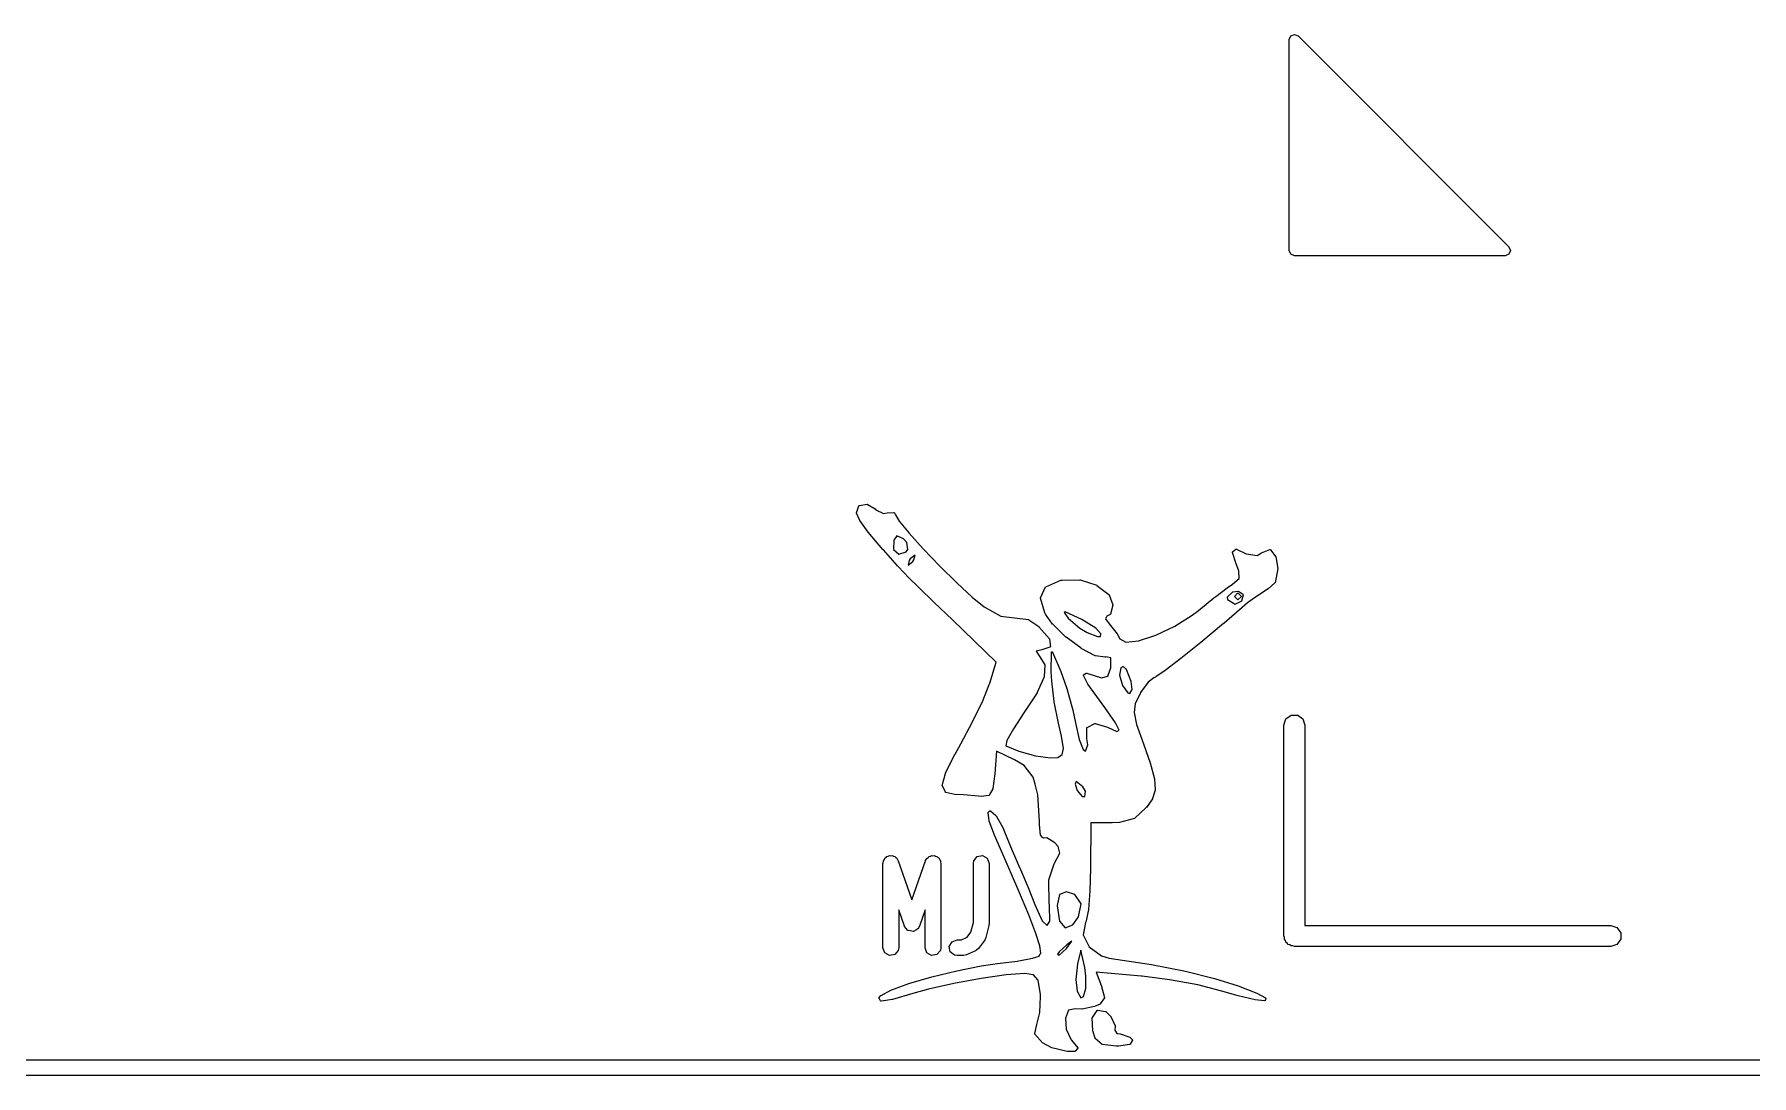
# Model space of a CAD drawing. Extents: x 69 to 231, y -100 to -51.
# Drawn here: x 93.45 to 109.74, y -97.83 to -87.95 of the extents above; entities that cross this region are included whole.
import ezdxf

# ---------------------------------------------------------------- set-up
doc = ezdxf.new("R2010")
doc.units = 0
doc.layers.add('BLACK', color=7, linetype='CONTINUOUS')

msp = doc.modelspace()

# ---------------------------------------------------------------- linework, layer by layer
at = {"layer": 'BLACK', "linetype": 'CONTINUOUS'}
for p, q in [((105.35, -88), (105.365, -87.9646)), ((105.365, -87.9646), (105.4, -87.95)), ((105.4, -87.95), (105.435, -87.9646)), ((105.435, -87.9646), (107.435, -89.9646)), ((105.35, -90), (105.35, -88)), ((105.365, -90.0354), (105.35, -90)), ((105.4, -90.05), (105.365, -90.0354)), ((107.4, -90.05), (105.4, -90.05)), ((107.435, -90.0354), (107.4, -90.05)), ((107.435, -89.9646), (107.45, -90)), ((107.45, -90), (107.435, -90.0354)), ((101.245, -92.4885), (101.269, -92.4225)), ((101.245, -92.4903), (101.245, -92.4885)), ((101.246, -92.4922), (101.245, -92.4903)), ((101.277, -92.5607), (101.246, -92.4922)), ((101.269, -92.4214), (101.271, -92.4206)), ((101.269, -92.422), (101.269, -92.4214)), ((101.269, -92.4225), (101.269, -92.422)), ((101.271, -92.4206), (101.271, -92.4196)), ((101.271, -92.4196), (101.272, -92.4196)), ((101.272, -92.4196), (101.273, -92.4193)), ((101.273, -92.4193), (101.345, -92.4045)), ((101.345, -92.4045), (101.347, -92.4049)), ((101.347, -92.4049), (101.348, -92.4051)), ((101.348, -92.4051), (101.422, -92.4488)), ((101.422, -92.4488), (101.423, -92.4497)), ((101.423, -92.4497), (101.423, -92.4503)), ((101.423, -92.4503), (101.43, -92.4597)), ((101.43, -92.4597), (101.5, -92.4932)), ((101.5, -92.4932), (101.535, -92.4868)), ((101.535, -92.4867), (101.6, -92.4857)), ((101.535, -92.4869), (101.535, -92.4867)), ((101.535, -92.4868), (101.535, -92.4869)), ((101.6, -92.4857), (101.601, -92.486)), ((101.601, -92.486), (101.602, -92.486)), ((101.602, -92.486), (101.603, -92.4867)), ((101.603, -92.4867), (101.604, -92.4871)), ((101.604, -92.4871), (101.604, -92.4879)), ((101.604, -92.4879), (101.605, -92.4885)), ((101.605, -92.4885), (101.614, -92.5068)), ((101.614, -92.5068), (101.649, -92.5676)), ((101.277, -92.561), (101.277, -92.5607)), ((101.277, -92.5615), (101.277, -92.561)), ((101.357, -92.6716), (101.277, -92.5615)), ((101.357, -92.6717), (101.357, -92.6716)), ((101.357, -92.6719), (101.357, -92.6717)), ((101.495, -92.8344), (101.357, -92.6719)), ((101.649, -92.5676), (101.744, -92.6817)), ((101.744, -92.6817), (101.879, -92.83)), ((101.495, -92.8345), (101.495, -92.8344)), ((101.495, -92.8346), (101.495, -92.8345)), ((101.5, -92.8399), (101.495, -92.8346)), ((101.635, -92.9891), (101.5, -92.8399)), ((101.5, -92.8399), (101.5, -92.8399)), ((101.598, -92.7462), (101.597, -92.8343)), ((101.597, -92.8343), (101.648, -92.8781)), ((101.628, -92.7052), (101.598, -92.7462)), ((101.692, -92.7333), (101.628, -92.7052)), ((101.648, -92.8781), (101.715, -92.8574)), ((101.724, -92.7704), (101.692, -92.7333)), ((101.715, -92.8574), (101.733, -92.835)), ((101.733, -92.835), (101.724, -92.7704)), ((101.879, -92.83), (102.036, -92.9933)), ((104.81, -92.8622), (104.811, -92.8613)), ((104.811, -92.8632), (104.81, -92.8622)), ((104.811, -92.8603), (104.812, -92.8597)), ((104.811, -92.8613), (104.811, -92.8603)), ((104.812, -92.8588), (104.844, -92.8316)), ((104.812, -92.8597), (104.812, -92.8588)), ((104.844, -92.8316), (104.845, -92.8313)), ((104.845, -92.8313), (104.846, -92.8307)), ((104.846, -92.8307), (104.847, -92.8307)), ((104.847, -92.8307), (104.848, -92.8304)), ((104.848, -92.8304), (104.849, -92.8308)), ((104.849, -92.8308), (104.85, -92.8309)), ((104.85, -92.8309), (104.943, -92.8763)), ((105.087, -92.8681), (105.166, -92.8365)), ((105.166, -92.8365), (105.168, -92.8365)), ((105.168, -92.8365), (105.169, -92.8362)), ((105.169, -92.8362), (105.17, -92.8365)), ((105.17, -92.8365), (105.17, -92.8366)), ((105.17, -92.8366), (105.171, -92.8375)), ((105.171, -92.8375), (105.172, -92.8381)), ((105.172, -92.8381), (105.223, -92.9041)), ((101.7, -93.0604), (101.635, -92.9891)), ((101.746, -92.9384), (101.734, -92.983)), ((101.734, -92.983), (101.735, -92.9833)), ((101.735, -92.9833), (101.78, -92.9484)), ((101.756, -92.9241), (101.746, -92.9384)), ((101.802, -92.8892), (101.756, -92.9241)), ((101.78, -92.9484), (101.79, -92.9341)), ((101.79, -92.9341), (101.802, -92.8895)), ((101.802, -92.8895), (101.802, -92.8892)), ((102.036, -92.9933), (102.197, -93.1524)), ((104.811, -92.8642), (104.811, -92.8632)), ((104.846, -92.9724), (104.811, -92.8642)), ((104.846, -92.9725), (104.846, -92.9724)), ((104.846, -92.9727), (104.846, -92.9725)), ((104.872, -93.0364), (104.846, -92.9727)), ((104.943, -92.8763), (105.047, -92.8908)), ((105.047, -92.8908), (105.086, -92.8684)), ((105.086, -92.8684), (105.087, -92.8681)), ((105.086, -92.8684), (105.086, -92.8684)), ((105.244, -93.0166), (105.217, -93.1501)), ((105.223, -92.9041), (105.223, -92.9053)), ((105.223, -92.9053), (105.224, -92.9062)), ((105.224, -92.9062), (105.244, -93.0147)), ((105.244, -93.0147), (105.244, -93.0156)), ((105.244, -93.0156), (105.244, -93.0166)), ((101.7, -93.0605), (101.7, -93.0604)), ((101.7, -93.0606), (101.7, -93.0605)), ((101.736, -93.097), (101.7, -93.0606)), ((101.736, -93.0971), (101.736, -93.097)), ((101.736, -93.097), (101.736, -93.097)), ((101.837, -93.1953), (101.736, -93.0971)), ((102.197, -93.1524), (102.343, -93.2881)), ((103.04, -93.1892), (103.041, -93.1879)), ((103.041, -93.1879), (103.185, -93.1268)), ((103.185, -93.1268), (103.186, -93.1268)), ((103.186, -93.1266), (103.195, -93.1247)), ((103.186, -93.1268), (103.186, -93.1266)), ((103.195, -93.1247), (103.196, -93.1248)), ((103.196, -93.1246), (103.365, -93.1232)), ((103.196, -93.1248), (103.196, -93.1246)), ((103.365, -93.1232), (103.366, -93.1235)), ((103.366, -93.1235), (103.367, -93.1234)), ((103.367, -93.1234), (103.524, -93.1744)), ((103.524, -93.1744), (103.525, -93.1749)), ((103.525, -93.1749), (103.526, -93.1752)), ((103.526, -93.1752), (103.639, -93.2625)), ((104.761, -93.1997), (104.813, -93.1653)), ((104.813, -93.1653), (104.876, -93.1111)), ((104.876, -93.1111), (104.872, -93.0364)), ((105.215, -93.1529), (105.151, -93.2087)), ((105.216, -93.1515), (105.215, -93.1529)), ((105.217, -93.1501), (105.216, -93.1515)), ((101.982, -93.3364), (101.837, -93.1953)), ((101.837, -93.1953), (101.837, -93.1953)), ((101.837, -93.1953), (101.837, -93.1953)), ((102.155, -93.5034), (101.982, -93.3364)), ((101.982, -93.3364), (101.982, -93.3364)), ((101.982, -93.3364), (101.982, -93.3364)), ((102.343, -93.2881), (102.455, -93.3801)), ((102.99, -93.2974), (102.991, -93.2956)), ((103.033, -93.4347), (102.99, -93.2974)), ((102.991, -93.2938), (103.038, -93.1904)), ((102.991, -93.2956), (102.991, -93.2938)), ((103.038, -93.1904), (103.04, -93.1892)), ((103.639, -93.2625), (103.64, -93.2637)), ((103.64, -93.2637), (103.641, -93.2646)), ((103.641, -93.2646), (103.678, -93.3591)), ((104.49, -93.413), (104.634, -93.2951)), ((104.634, -93.2951), (104.635, -93.2951)), ((104.635, -93.295), (104.653, -93.281)), ((104.635, -93.2951), (104.635, -93.295)), ((104.653, -93.281), (104.761, -93.1999)), ((104.956, -93.3425), (104.729, -93.5366)), ((104.761, -93.1999), (104.761, -93.1997)), ((104.761, -93.1999), (104.761, -93.1999)), ((104.812, -93.2399), (104.763, -93.2868)), ((104.763, -93.2868), (104.766, -93.3091)), ((104.766, -93.3091), (104.838, -93.3524)), ((104.868, -93.2334), (104.812, -93.2399)), ((104.832, -93.2802), (104.834, -93.2767)), ((104.834, -93.2837), (104.832, -93.2802)), ((104.834, -93.2767), (104.86, -93.2502)), ((104.834, -93.2767), (104.834, -93.2767)), ((104.86, -93.3102), (104.834, -93.2837)), ((104.838, -93.3524), (104.902, -93.3222)), ((104.86, -93.2502), (104.864, -93.2487)), ((104.86, -93.2502), (104.86, -93.2502)), ((104.86, -93.2502), (104.86, -93.2502)), ((104.864, -93.3117), (104.86, -93.3102)), ((104.864, -93.2487), (104.867, -93.2502)), ((104.867, -93.3102), (104.864, -93.3117)), ((104.867, -93.2502), (104.894, -93.2767)), ((104.894, -93.2837), (104.867, -93.3102)), ((104.917, -93.2665), (104.868, -93.2334)), ((104.894, -93.2767), (104.895, -93.2802)), ((104.895, -93.2802), (104.894, -93.2837)), ((104.894, -93.2837), (104.894, -93.2837)), ((104.902, -93.3222), (104.917, -93.2665)), ((105.02, -93.2925), (104.956, -93.3425)), ((105.15, -93.2091), (105.02, -93.2925)), ((105.151, -93.2087), (105.15, -93.2088)), ((105.15, -93.2088), (105.15, -93.2091)), ((102.569, -93.9025), (102.155, -93.5034)), ((102.155, -93.5034), (102.155, -93.5034)), ((102.155, -93.5034), (102.155, -93.5034)), ((102.455, -93.3801), (102.616, -93.4689)), ((102.616, -93.4689), (102.744, -93.4832)), ((102.744, -93.4832), (102.744, -93.4832)), ((102.744, -93.4832), (102.744, -93.4832)), ((102.744, -93.4832), (102.878, -93.5005)), ((102.878, -93.5005), (102.879, -93.5011)), ((102.879, -93.5011), (102.88, -93.5013)), ((102.88, -93.5013), (102.976, -93.5666)), ((103.037, -93.4473), (103.033, -93.4347)), ((103.038, -93.4479), (103.037, -93.4473)), ((103.038, -93.4487), (103.038, -93.4479)), ((103.106, -93.5432), (103.038, -93.4487)), ((103.225, -93.4249), (103.217, -93.4337)), ((103.217, -93.4337), (103.252, -93.4858)), ((103.382, -93.5), (103.225, -93.4249)), ((103.252, -93.4858), (103.363, -93.5824)), ((103.516, -93.5806), (103.382, -93.5)), ((103.62, -93.469), (103.608, -93.4943)), ((103.608, -93.4943), (103.642, -93.5408)), ((103.652, -93.4505), (103.62, -93.469)), ((103.653, -93.449), (103.652, -93.4505)), ((103.654, -93.4475), (103.653, -93.449)), ((103.678, -93.3623), (103.654, -93.4475)), ((103.678, -93.3591), (103.678, -93.3607)), ((103.678, -93.3607), (103.678, -93.3623)), ((104.264, -93.5636), (104.431, -93.4592)), ((104.431, -93.4592), (104.49, -93.413)), ((102.976, -93.5666), (102.976, -93.5672)), ((102.976, -93.5672), (102.976, -93.5675)), ((102.976, -93.5675), (103.075, -93.6816)), ((103.106, -93.5434), (103.106, -93.5432)), ((103.107, -93.5438), (103.106, -93.5434)), ((103.232, -93.6656), (103.107, -93.5438)), ((103.233, -93.6657), (103.232, -93.6656)), ((103.233, -93.666), (103.233, -93.6657)), ((103.377, -93.7726), (103.233, -93.666)), ((103.363, -93.5824), (103.435, -93.6222)), ((103.435, -93.6222), (103.532, -93.66)), ((103.562, -93.6343), (103.516, -93.5806)), ((103.532, -93.66), (103.56, -93.6613)), ((103.56, -93.6613), (103.562, -93.6343)), ((103.642, -93.5408), (103.717, -93.635)), ((103.717, -93.635), (103.718, -93.6355)), ((103.718, -93.6355), (103.718, -93.6358)), ((103.718, -93.6358), (103.742, -93.6822)), ((103.922, -93.7), (104.086, -93.6468)), ((104.086, -93.6468), (104.264, -93.5636)), ((104.728, -93.5366), (104.512, -93.716)), ((104.729, -93.5366), (104.728, -93.5366)), ((104.729, -93.5366), (104.729, -93.5366)), ((103.002, -93.7878), (102.951, -93.8004)), ((102.951, -93.8004), (102.979, -93.8437)), ((103.003, -93.7877), (103.002, -93.7878)), ((103.081, -93.7626), (103.003, -93.7877)), ((103.003, -93.7877), (103.003, -93.7877)), ((103.075, -93.6816), (103.075, -93.683)), ((103.075, -93.683), (103.076, -93.6843)), ((103.076, -93.6843), (103.085, -93.7572)), ((103.082, -93.7616), (103.081, -93.7626)), ((103.084, -93.7609), (103.082, -93.7616)), ((103.085, -93.7572), (103.084, -93.7586)), ((103.084, -93.7586), (103.084, -93.7601)), ((103.084, -93.7601), (103.084, -93.7604)), ((103.084, -93.7604), (103.084, -93.7609)), ((103.092, -93.9945), (103.095, -93.8093)), ((103.095, -93.8075), (103.096, -93.8068)), ((103.095, -93.8085), (103.095, -93.8075)), ((103.095, -93.8093), (103.095, -93.8085)), ((103.096, -93.8058), (103.097, -93.8055)), ((103.096, -93.8068), (103.096, -93.8058)), ((103.097, -93.8055), (103.098, -93.8048)), ((103.098, -93.8048), (103.099, -93.8048)), ((103.099, -93.8048), (103.1, -93.8044)), ((103.1, -93.8044), (103.101, -93.8047)), ((103.101, -93.8047), (103.102, -93.8047)), ((103.102, -93.8047), (103.102, -93.8055)), ((103.102, -93.8055), (103.103, -93.8059)), ((103.103, -93.8059), (103.104, -93.8067)), ((103.104, -93.8067), (103.104, -93.8074)), ((103.104, -93.8074), (103.185, -93.9926)), ((103.377, -93.7727), (103.377, -93.7726)), ((103.377, -93.773), (103.377, -93.7727)), ((103.51, -93.8431), (103.377, -93.773)), ((103.742, -93.6822), (103.8, -93.7142)), ((103.8, -93.7142), (103.922, -93.7)), ((104.512, -93.7161), (104.323, -93.8686)), ((104.512, -93.716), (104.512, -93.7161)), ((104.512, -93.7161), (104.512, -93.7161)), ((102.509, -94.1031), (102.569, -93.9025)), ((102.979, -93.8437), (102.979, -93.8438)), ((102.979, -93.8438), (102.979, -93.8438)), ((102.979, -93.8438), (103.032, -93.9297)), ((103.033, -93.9325), (103.027, -94.0412)), ((103.032, -93.9297), (103.032, -93.9311)), ((103.032, -93.9311), (103.033, -93.9325)), ((103.093, -93.9947), (103.092, -93.9945)), ((103.092, -93.9948), (103.093, -93.9947)), ((103.097, -94.0848), (103.092, -93.9948)), ((103.185, -93.9926), (103.185, -93.9928)), ((103.185, -93.9928), (103.185, -93.9929)), ((103.185, -93.9929), (103.242, -94.1534)), ((103.511, -93.8432), (103.51, -93.8431)), ((103.512, -93.8437), (103.511, -93.8432)), ((103.603, -93.8561), (103.512, -93.8437)), ((103.604, -93.8558), (103.603, -93.8561)), ((103.606, -93.8558), (103.604, -93.8558)), ((103.611, -93.854), (103.606, -93.8558)), ((103.657, -93.8614), (103.611, -93.854)), ((103.634, -94.0257), (103.657, -93.9591)), ((103.658, -93.9471), (103.657, -93.8614)), ((103.657, -93.9591), (103.658, -93.9471)), ((103.752, -93.9583), (103.741, -94.027)), ((103.774, -93.9448), (103.752, -93.9583)), ((103.808, -93.9723), (103.774, -93.9448)), ((103.851, -94.0885), (103.808, -93.9723)), ((104.175, -93.9821), (104.084, -94.0441)), ((104.323, -93.8686), (104.175, -93.982)), ((104.175, -93.982), (104.175, -93.982)), ((104.175, -93.982), (104.175, -93.9821)), ((104.323, -93.8686), (104.323, -93.8686)), ((104.323, -93.8686), (104.323, -93.8686)), ((102.443, -94.271), (102.505, -94.117)), ((102.505, -94.117), (102.509, -94.1031)), ((103.027, -94.043), (102.958, -94.1929)), ((103.027, -94.0412), (103.027, -94.0421)), ((103.027, -94.0421), (103.027, -94.043)), ((103.097, -94.085), (103.097, -94.0848)), ((103.097, -94.0852), (103.097, -94.085)), ((103.122, -94.2781), (103.097, -94.0852)), ((103.242, -94.1534), (103.242, -94.1536)), ((103.242, -94.1536), (103.242, -94.1537)), ((103.242, -94.1537), (103.297, -94.3602)), ((103.398, -94.0258), (103.399, -94.0245)), ((103.398, -94.026), (103.398, -94.0258)), ((103.398, -94.0262), (103.398, -94.026)), ((103.398, -94.0279), (103.398, -94.0262)), ((103.398, -94.0296), (103.398, -94.0279)), ((103.44, -94.1109), (103.398, -94.0296)), ((103.399, -94.0245), (103.4, -94.0231)), ((103.4, -94.0231), (103.424, -94.0074)), ((103.424, -94.0074), (103.425, -94.0074)), ((103.425, -94.0072), (103.426, -94.007)), ((103.425, -94.0074), (103.425, -94.0072)), ((103.426, -94.007), (103.428, -94.0067)), ((103.428, -94.0067), (103.428, -94.0069)), ((103.428, -94.0069), (103.429, -94.0069)), ((103.429, -94.0069), (103.44, -94.0109)), ((103.44, -94.0109), (103.569, -94.0519)), ((103.44, -94.1112), (103.44, -94.1109)), ((103.44, -94.1116), (103.44, -94.1112)), ((103.551, -94.2648), (103.44, -94.1116)), ((103.569, -94.0519), (103.63, -94.0373)), ((103.63, -94.0373), (103.634, -94.0257)), ((103.634, -94.0257), (103.634, -94.0257)), ((103.741, -94.027), (103.769, -94.1242)), ((103.769, -94.1242), (103.819, -94.1936)), ((103.837, -94.2002), (103.862, -94.1629)), ((103.862, -94.1629), (103.851, -94.0885)), ((104.012, -94.093), (103.941, -94.193)), ((104.065, -94.0522), (104.012, -94.093)), ((104.083, -94.0445), (104.065, -94.0522)), ((104.084, -94.0441), (104.083, -94.0442)), ((104.083, -94.0442), (104.083, -94.0445)), ((102.346, -94.4708), (102.443, -94.271)), ((102.958, -94.1935), (102.834, -94.3839)), ((102.958, -94.1929), (102.958, -94.1932)), ((102.958, -94.1932), (102.958, -94.1935)), ((103.122, -94.2783), (103.122, -94.2781)), ((103.122, -94.2785), (103.122, -94.2783)), ((103.162, -94.4815), (103.122, -94.2785)), ((103.551, -94.2649), (103.551, -94.2648)), ((103.551, -94.2648), (103.551, -94.2648)), ((103.602, -94.3327), (103.551, -94.2649)), ((103.819, -94.1936), (103.837, -94.2002)), ((103.889, -94.2966), (103.878, -94.3804)), ((103.935, -94.2027), (103.889, -94.2966)), ((103.941, -94.193), (103.935, -94.2027)), ((102.235, -94.6768), (102.346, -94.4708)), ((102.834, -94.384), (102.735, -94.5346)), ((102.834, -94.3839), (102.834, -94.3839)), ((102.834, -94.3839), (102.834, -94.384)), ((103.162, -94.4816), (103.162, -94.4815)), ((103.162, -94.4817), (103.162, -94.4816)), ((103.19, -94.6047), (103.162, -94.4817)), ((103.297, -94.3602), (103.297, -94.3603)), ((103.297, -94.3603), (103.297, -94.3604)), ((103.297, -94.3604), (103.322, -94.4806)), ((103.322, -94.4806), (103.359, -94.6363)), ((103.434, -94.5234), (103.506, -94.4865)), ((103.506, -94.4865), (103.508, -94.4864)), ((103.508, -94.4864), (103.509, -94.4862)), ((103.509, -94.4862), (103.625, -94.5208)), ((103.704, -94.4784), (103.602, -94.3327)), ((103.738, -94.5499), (103.704, -94.4784)), ((103.878, -94.3804), (103.903, -94.4937)), ((105.3, -94.5), (105.319, -94.4412)), ((105.319, -94.4412), (105.369, -94.4049)), ((105.369, -94.4049), (105.431, -94.4049)), ((105.431, -94.4049), (105.481, -94.4412)), ((105.481, -94.4412), (105.5, -94.5)), ((102.673, -94.6478), (102.662, -94.6971)), ((102.735, -94.5346), (102.673, -94.6478)), ((103.208, -94.7222), (103.19, -94.6047)), ((103.359, -94.6363), (103.397, -94.7327)), ((103.43, -94.6295), (103.431, -94.5278)), ((103.43, -94.6299), (103.43, -94.6295)), ((103.43, -94.6304), (103.43, -94.6299)), ((103.439, -94.6876), (103.43, -94.6304)), ((103.431, -94.5263), (103.432, -94.5254)), ((103.431, -94.5271), (103.431, -94.5263)), ((103.431, -94.5278), (103.431, -94.5271)), ((103.432, -94.5243), (103.433, -94.524)), ((103.432, -94.5254), (103.432, -94.5243)), ((103.433, -94.524), (103.434, -94.5234)), ((103.625, -94.5208), (103.626, -94.521)), ((103.626, -94.521), (103.626, -94.521)), ((103.626, -94.521), (103.716, -94.5608)), ((103.716, -94.5608), (103.738, -94.5499)), ((103.903, -94.4937), (103.952, -94.6349)), ((103.952, -94.6349), (103.952, -94.6349)), ((103.952, -94.6349), (104.031, -94.8593)), ((105.3, -96.5), (105.3, -94.5)), ((105.5, -94.5), (105.5, -96.4)), ((102.089, -94.9572), (102.179, -94.775)), ((102.179, -94.775), (102.18, -94.7749)), ((102.18, -94.7748), (102.235, -94.6768)), ((102.18, -94.7749), (102.18, -94.7748)), ((102.235, -94.6768), (102.235, -94.6768)), ((102.572, -94.7476), (102.557, -94.9629)), ((102.743, -94.8288), (102.572, -94.7476)), ((102.662, -94.6971), (102.786, -94.7489)), ((102.786, -94.7489), (102.943, -94.7912)), ((102.943, -94.7912), (103.085, -94.8126)), ((103.085, -94.8126), (103.155, -94.8078)), ((103.155, -94.8078), (103.196, -94.7802)), ((103.196, -94.7802), (103.208, -94.7222)), ((103.397, -94.7327), (103.417, -94.7471)), ((103.417, -94.7471), (103.439, -94.6876)), ((102.059, -95.0731), (102.089, -94.9582)), ((102.089, -94.9577), (102.089, -94.9572)), ((102.089, -94.9582), (102.089, -94.9577)), ((102.557, -94.9632), (102.54, -95.103)), ((102.557, -94.9629), (102.557, -94.963)), ((102.557, -94.963), (102.557, -94.9632)), ((102.835, -94.8852), (102.743, -94.8288)), ((102.922, -94.9955), (102.835, -94.8852)), ((104.031, -94.8593), (104.031, -94.8595)), ((104.031, -94.8595), (104.031, -94.8596)), ((104.031, -94.8596), (104.073, -95.0107)), ((102.06, -95.0748), (102.059, -95.0731)), ((102.06, -95.0766), (102.06, -95.0748)), ((102.089, -95.1372), (102.06, -95.0766)), ((102.089, -95.1374), (102.089, -95.1372)), ((102.089, -95.1377), (102.089, -95.1374)), ((102.09, -95.1386), (102.089, -95.1377)), ((102.092, -95.1397), (102.09, -95.1386)), ((102.092, -95.1399), (102.092, -95.1397)), ((102.092, -95.1397), (102.092, -95.1397)), ((102.178, -95.1589), (102.092, -95.1399)), ((102.54, -95.1049), (102.505, -95.166)), ((102.54, -95.103), (102.54, -95.1039)), ((102.54, -95.1039), (102.54, -95.1049)), ((102.94, -95.0623), (102.922, -94.9955)), ((102.967, -95.1634), (102.94, -95.0623)), ((103.33, -95.0346), (103.319, -95.0612)), ((103.319, -95.0612), (103.338, -95.122)), ((103.391, -95.0853), (103.33, -95.0346)), ((103.338, -95.122), (103.385, -95.1788)), ((103.418, -95.1275), (103.391, -95.0853)), ((103.41, -95.1774), (103.418, -95.1275)), ((104.08, -95.1168), (104.054, -95.1974)), ((104.073, -95.0107), (104.073, -95.0112)), ((104.073, -95.0112), (104.073, -95.0117)), ((104.073, -95.0117), (104.08, -95.1149)), ((104.08, -95.1149), (104.08, -95.1158)), ((104.08, -95.1158), (104.08, -95.1168)), ((102.179, -95.1588), (102.178, -95.1589)), ((102.179, -95.159), (102.179, -95.1588)), ((102.261, -95.1632), (102.179, -95.159)), ((102.403, -95.1756), (102.261, -95.1632)), ((102.427, -95.1779), (102.403, -95.1756)), ((102.403, -95.1756), (102.403, -95.1756)), ((102.428, -95.1779), (102.427, -95.1777)), ((102.427, -95.1777), (102.427, -95.1779)), ((102.501, -95.1685), (102.428, -95.1779)), ((102.502, -95.1683), (102.501, -95.1683)), ((102.501, -95.1683), (102.501, -95.1685)), ((102.503, -95.1674), (102.502, -95.1683)), ((102.504, -95.1666), (102.503, -95.1674)), ((102.505, -95.166), (102.504, -95.1662)), ((102.504, -95.1662), (102.504, -95.1666)), ((102.98, -95.4125), (102.967, -95.1634)), ((103.385, -95.1788), (103.41, -95.1774)), ((103.994, -95.2826), (103.884, -95.3859)), ((103.995, -95.2818), (103.994, -95.2821)), ((103.994, -95.2821), (103.994, -95.2826)), ((104.053, -95.1987), (103.995, -95.2818)), ((104.054, -95.1974), (104.053, -95.198)), ((104.053, -95.198), (104.053, -95.1987)), ((102.495, -95.3288), (102.496, -95.3274)), ((102.495, -95.3292), (102.495, -95.3288)), ((102.495, -95.3296), (102.495, -95.3292)), ((102.504, -95.4096), (102.495, -95.3296)), ((102.496, -95.3257), (102.497, -95.3253)), ((102.496, -95.3259), (102.496, -95.3257)), ((102.496, -95.3274), (102.496, -95.3259)), ((102.497, -95.3253), (102.509, -95.3138)), ((102.504, -95.4101), (102.504, -95.4096)), ((102.504, -95.4107), (102.504, -95.4101)), ((102.553, -95.5441), (102.504, -95.4107)), ((102.509, -95.3138), (102.511, -95.3133)), ((102.511, -95.3133), (102.512, -95.3125)), ((102.512, -95.3125), (102.512, -95.3126)), ((102.512, -95.3126), (102.513, -95.3125)), ((102.513, -95.3125), (102.514, -95.3132)), ((102.514, -95.3132), (102.516, -95.3137)), ((102.516, -95.3137), (102.568, -95.3583)), ((102.568, -95.3583), (102.568, -95.3591)), ((102.568, -95.3591), (102.569, -95.3597)), ((102.569, -95.3597), (102.632, -95.4709)), ((102.981, -95.4431), (102.98, -95.4125)), ((102.981, -95.4433), (102.981, -95.4431)), ((102.981, -95.4436), (102.981, -95.4433)), ((102.992, -95.5438), (102.981, -95.4436)), ((103.467, -95.4283), (103.466, -95.8599)), ((103.669, -95.4283), (103.467, -95.4283)), ((103.67, -95.4283), (103.669, -95.4283)), ((103.74, -95.4258), (103.67, -95.4283)), ((103.67, -95.4283), (103.67, -95.4283)), ((103.741, -95.4256), (103.74, -95.4258)), ((103.882, -95.3871), (103.741, -95.4257)), ((103.741, -95.4257), (103.741, -95.4256)), ((103.883, -95.3864), (103.882, -95.3871)), ((103.884, -95.3859), (103.883, -95.3864)), ((102.553, -95.5443), (102.553, -95.5441)), ((102.553, -95.5444), (102.553, -95.5443)), ((102.634, -95.7254), (102.553, -95.5444)), ((102.632, -95.4709), (102.632, -95.4712)), ((102.632, -95.4712), (102.632, -95.4714)), ((102.632, -95.4714), (102.65, -95.514)), ((102.65, -95.514), (102.65, -95.514)), ((102.65, -95.514), (102.65, -95.5141)), ((102.65, -95.5141), (102.722, -95.6907)), ((102.993, -95.5451), (102.992, -95.5438)), ((102.993, -95.5465), (102.993, -95.5451)), ((103.014, -95.5703), (102.993, -95.5465)), ((103.015, -95.5705), (103.014, -95.5703)), ((103.015, -95.5709), (103.015, -95.5705)), ((103.017, -95.5713), (103.015, -95.5709)), ((103.018, -95.572), (103.017, -95.5713)), ((103.019, -95.5719), (103.018, -95.5718)), ((103.018, -95.5718), (103.018, -95.572)), ((103.052, -95.5682), (103.019, -95.5719)), ((103.126, -95.6163), (103.052, -95.5682)), ((103.157, -95.6509), (103.126, -95.6163)), ((101.497, -95.8102), (101.501, -95.7863)), ((101.501, -95.7863), (101.51, -95.7758)), ((101.51, -95.7758), (101.515, -95.763)), ((101.515, -95.763), (101.526, -95.7567)), ((101.526, -95.7567), (101.534, -95.747)), ((101.534, -95.747), (101.547, -95.7446)), ((101.547, -95.7446), (101.559, -95.7379)), ((101.559, -95.7379), (101.572, -95.7403)), ((101.572, -95.7403), (101.584, -95.738)), ((101.584, -95.738), (101.596, -95.7449)), ((101.596, -95.7449), (101.61, -95.7474)), ((101.61, -95.7474), (101.618, -95.7573)), ((101.618, -95.7573), (101.629, -95.7637)), ((101.629, -95.7637), (101.634, -95.7765)), ((101.634, -95.7765), (101.642, -95.7871)), ((101.642, -95.7871), (101.771, -96.1563)), ((101.771, -96.1563), (101.901, -95.7871)), ((101.901, -95.7856), (101.913, -95.7644)), ((101.901, -95.7863), (101.901, -95.7856)), ((101.901, -95.7867), (101.901, -95.7863)), ((101.901, -95.7871), (101.901, -95.7867)), ((101.913, -95.7644), (101.925, -95.7574)), ((101.925, -95.7574), (101.934, -95.747)), ((101.934, -95.747), (101.947, -95.7447)), ((101.947, -95.7447), (101.957, -95.7382)), ((101.957, -95.7382), (101.971, -95.7404)), ((101.971, -95.7404), (101.984, -95.738)), ((101.984, -95.738), (101.996, -95.7444)), ((101.996, -95.7444), (102.008, -95.7465)), ((102.008, -95.7465), (102.017, -95.7569)), ((102.017, -95.7569), (102.029, -95.7637)), ((102.029, -95.7637), (102.033, -95.7757)), ((102.033, -95.7757), (102.042, -95.7854)), ((102.042, -95.7854), (102.042, -95.7991)), ((102.354, -95.8119), (102.358, -95.7863)), ((102.358, -95.7863), (102.391, -95.747)), ((102.391, -95.747), (102.442, -95.738)), ((102.442, -95.738), (102.486, -95.7637)), ((102.486, -95.7637), (102.504, -95.8119)), ((102.777, -96.0528), (102.634, -95.7254)), ((102.722, -95.6907), (102.794, -95.857)), ((103.124, -95.809), (103.173, -95.7141)), ((103.173, -95.7141), (103.157, -95.6509)), ((101.496, -95.811), (101.497, -95.8102)), ((101.497, -95.8114), (101.496, -95.811)), ((101.496, -95.8119), (101.497, -95.8114)), ((101.496, -96.6119), (101.496, -95.8119)), ((102.042, -95.7991), (102.046, -95.8119)), ((102.046, -95.8119), (102.046, -96.6119)), ((102.354, -96.3741), (102.354, -95.8119)), ((102.504, -95.8119), (102.504, -96.3833)), ((102.794, -95.857), (102.8, -95.8711)), ((102.8, -95.8711), (102.8, -95.8711)), ((102.8, -95.8711), (102.8, -95.8711)), ((102.8, -95.8711), (102.873, -96.0404)), ((103.069, -95.968), (103.119, -95.8169)), ((103.119, -95.8169), (103.12, -95.8164)), ((103.12, -95.8158), (103.124, -95.809)), ((103.12, -95.8164), (103.12, -95.8158)), ((103.466, -95.86), (103.46, -96.0721)), ((103.466, -95.8599), (103.466, -95.86)), ((103.466, -95.86), (103.466, -95.86)), ((102.881, -96.2999), (102.777, -96.0528)), ((102.873, -96.0404), (102.873, -96.0405)), ((102.873, -96.0405), (102.873, -96.0405)), ((102.873, -96.0405), (102.938, -96.203)), ((103.069, -95.9689), (103.069, -95.968)), ((103.069, -95.9697), (103.069, -95.9689)), ((103.073, -96.1886), (103.069, -95.9697)), ((103.17, -96.1076), (103.149, -96.2116)), ((103.237, -96.0827), (103.17, -96.1076)), ((103.318, -96.1076), (103.237, -96.0827)), ((103.377, -96.1947), (103.318, -96.1076)), ((103.46, -96.0724), (103.445, -96.2482)), ((103.46, -96.0721), (103.46, -96.0723)), ((103.46, -96.0723), (103.46, -96.0724)), ((101.701, -96.4081), (101.646, -96.2532)), ((101.646, -96.2532), (101.646, -96.6119)), ((101.896, -96.2532), (101.842, -96.4081)), ((101.896, -96.6119), (101.896, -96.2532)), ((102.938, -96.203), (103.008, -96.3555)), ((103.073, -96.1888), (103.073, -96.1886)), ((103.073, -96.189), (103.073, -96.1888)), ((103.075, -96.213), (103.073, -96.189)), ((103.076, -96.2142), (103.075, -96.213)), ((103.078, -96.3603), (103.076, -96.2142)), ((103.149, -96.2116), (103.149, -96.2138)), ((103.149, -96.2138), (103.171, -96.3608)), ((103.352, -96.3202), (103.377, -96.1947)), ((103.445, -96.2488), (103.424, -96.3578)), ((103.445, -96.2482), (103.445, -96.2485)), ((103.445, -96.2485), (103.445, -96.2488)), ((101.701, -96.4089), (101.701, -96.4081)), ((101.701, -96.4099), (101.701, -96.4089)), ((101.717, -96.4287), (101.701, -96.4099)), ((101.733, -96.4478), (101.717, -96.4287)), ((101.807, -96.4444), (101.785, -96.457)), ((101.828, -96.4322), (101.807, -96.4444)), ((101.829, -96.4313), (101.828, -96.4322)), ((101.842, -96.4081), (101.829, -96.4308)), ((101.829, -96.4308), (101.829, -96.4313)), ((102.331, -96.4647), (102.354, -96.3741)), ((102.501, -96.4015), (102.473, -96.5158)), ((102.504, -96.3833), (102.501, -96.3981)), ((102.501, -96.3981), (102.501, -96.4015)), ((102.948, -96.4771), (102.881, -96.2999)), ((103.008, -96.3555), (103.054, -96.4021)), ((103.054, -96.4021), (103.078, -96.3603)), ((103.171, -96.3608), (103.225, -96.4218)), ((103.225, -96.4218), (103.297, -96.3961)), ((103.297, -96.3961), (103.352, -96.3202)), ((103.418, -96.3725), (103.396, -96.4893)), ((103.424, -96.3589), (103.418, -96.3725)), ((103.424, -96.3578), (103.424, -96.3583)), ((103.424, -96.3583), (103.424, -96.3589)), ((105.5, -96.4), (108.4, -96.4)), ((108.4, -96.4), (108.459, -96.4191)), ((108.459, -96.4191), (108.495, -96.4691)), ((101.734, -96.448), (101.733, -96.4478)), ((101.735, -96.4487), (101.734, -96.448)), ((101.759, -96.4527), (101.735, -96.4487)), ((101.784, -96.4573), (101.759, -96.4527)), ((101.785, -96.457), (101.784, -96.4569)), ((101.784, -96.4569), (101.784, -96.4573)), ((102.126, -96.5989), (102.152, -96.5545)), ((102.135, -96.6494), (102.126, -96.5989)), ((102.152, -96.5545), (102.2, -96.5369)), ((102.2, -96.5369), (102.241, -96.5369)), ((102.241, -96.5369), (102.295, -96.5132)), ((102.295, -96.5132), (102.331, -96.4647)), ((102.46, -96.5426), (102.403, -96.6188)), ((102.461, -96.5407), (102.46, -96.5426)), ((102.462, -96.5396), (102.461, -96.5407)), ((102.473, -96.5158), (102.462, -96.5396)), ((102.984, -96.5949), (102.948, -96.4771)), ((102.993, -96.6628), (102.984, -96.5949)), ((103.24, -96.5846), (103.167, -96.6494)), ((103.237, -96.6178), (103.253, -96.5977)), ((103.278, -96.5555), (103.24, -96.5846)), ((103.253, -96.5977), (103.287, -96.5511)), ((103.287, -96.5511), (103.278, -96.5555)), ((103.396, -96.4893), (103.453, -96.6049)), ((103.453, -96.6049), (103.569, -96.6893)), ((105.305, -96.5151), (105.3, -96.5)), ((105.305, -96.5309), (105.305, -96.5151)), ((105.314, -96.5437), (105.305, -96.5309)), ((105.319, -96.5588), (105.314, -96.5437)), ((105.332, -96.5681), (105.319, -96.5588)), ((105.341, -96.5809), (105.332, -96.5681)), ((105.356, -96.5858), (105.341, -96.5809)), ((105.369, -96.5951), (105.356, -96.5858)), ((105.385, -96.5951), (105.369, -96.5951)), ((105.4, -96.6), (105.385, -96.5951)), ((108.4, -96.6), (105.4, -96.6)), ((108.459, -96.5809), (108.4, -96.6)), ((108.495, -96.5309), (108.459, -96.5809)), ((108.495, -96.4691), (108.495, -96.5309)), ((101.514, -96.6601), (101.496, -96.6119)), ((101.558, -96.6858), (101.514, -96.6601)), ((101.609, -96.6769), (101.558, -96.6858)), ((101.642, -96.6376), (101.609, -96.6769)), ((101.646, -96.6119), (101.642, -96.6376)), ((101.914, -96.6601), (101.896, -96.6119)), ((101.958, -96.6858), (101.914, -96.6601)), ((102.009, -96.6769), (101.958, -96.6858)), ((102.042, -96.6376), (102.009, -96.6769)), ((102.046, -96.6119), (102.042, -96.6376)), ((102.174, -96.6824), (102.135, -96.6494)), ((102.2, -96.6869), (102.174, -96.6824)), ((102.257, -96.6869), (102.2, -96.6869)), ((102.26, -96.686), (102.257, -96.6869)), ((102.262, -96.6867), (102.26, -96.686)), ((102.288, -96.6804), (102.262, -96.6867)), ((102.373, -96.6423), (102.288, -96.6804)), ((102.378, -96.638), (102.373, -96.6423)), ((102.384, -96.6366), (102.378, -96.638)), ((102.403, -96.6188), (102.384, -96.6366)), ((102.429, -96.7839), (102.584, -96.7624)), ((102.584, -96.7623), (102.769, -96.7388)), ((102.584, -96.7624), (102.584, -96.7623)), ((102.584, -96.7624), (102.584, -96.7624)), ((102.769, -96.7388), (102.914, -96.712)), ((102.914, -96.712), (102.978, -96.6913)), ((102.978, -96.6913), (102.988, -96.6711)), ((102.988, -96.6711), (102.993, -96.6628)), ((103.167, -96.6494), (103.151, -96.6719)), ((103.151, -96.6719), (103.169, -96.6829)), ((103.169, -96.6829), (103.237, -96.6178)), ((103.342, -96.7649), (103.325, -96.9138)), ((103.375, -96.6359), (103.342, -96.7649)), ((103.41, -96.799), (103.375, -96.6359)), ((103.569, -96.6893), (103.643, -96.7099)), ((103.643, -96.7099), (104.043, -96.7718)), ((104.043, -96.7718), (104.043, -96.7718)), ((104.043, -96.7718), (104.044, -96.7718)), ((104.044, -96.7718), (104.367, -96.8342)), ((101.741, -96.9517), (101.959, -96.8881)), ((101.959, -96.888), (102.197, -96.8296)), ((101.959, -96.8881), (101.959, -96.888)), ((101.959, -96.8881), (101.959, -96.8881)), ((102.428, -96.9038), (102.168, -96.9515)), ((102.197, -96.8296), (102.198, -96.8296)), ((102.198, -96.8296), (102.428, -96.784)), ((102.198, -96.8296), (102.198, -96.8296)), ((102.428, -96.784), (102.429, -96.784)), ((102.665, -96.87), (102.428, -96.9038)), ((102.429, -96.784), (102.429, -96.7839)), ((102.841, -96.8571), (102.665, -96.87)), ((102.926, -96.8679), (102.841, -96.8571)), ((102.967, -96.917), (102.926, -96.8679)), ((102.97, -96.9213), (102.967, -96.917)), ((102.99, -97.0511), (102.97, -96.9213)), ((103.325, -96.9138), (103.338, -97.0224)), ((103.422, -96.8805), (103.41, -96.799)), ((103.421, -96.9986), (103.422, -96.8805)), ((103.946, -96.8811), (103.519, -96.8439)), ((103.519, -96.8439), (103.57, -96.9776)), ((103.956, -96.882), (103.946, -96.8811)), ((104.216, -96.9152), (103.956, -96.882)), ((104.483, -96.9644), (104.216, -96.9152)), ((104.367, -96.8342), (104.367, -96.8343)), ((104.367, -96.8343), (104.367, -96.8343)), ((104.367, -96.8343), (104.642, -96.9033)), ((104.642, -96.9033), (104.642, -96.9034)), ((104.642, -96.9034), (104.642, -96.9034)), ((104.642, -96.9034), (104.865, -96.9746)), ((101.458, -97.0868), (101.459, -97.0859)), ((101.458, -97.0876), (101.458, -97.0868)), ((101.458, -97.0884), (101.458, -97.0876)), ((101.458, -97.0895), (101.458, -97.0884)), ((101.459, -97.0906), (101.458, -97.0895)), ((101.459, -97.0848), (101.476, -97.0654)), ((101.459, -97.0859), (101.459, -97.0848)), ((101.474, -97.1171), (101.459, -97.0906)), ((101.476, -97.0654), (101.477, -97.065)), ((101.477, -97.065), (101.478, -97.0643)), ((101.478, -97.0643), (101.571, -97.0133)), ((101.571, -97.0129), (101.741, -96.9518)), ((101.571, -97.0132), (101.571, -97.0129)), ((101.571, -97.0133), (101.571, -97.0132)), ((101.781, -97.0473), (101.587, -97.104)), ((101.741, -96.9518), (101.741, -96.9517)), ((101.741, -96.9518), (101.741, -96.9518)), ((101.928, -97.0056), (101.781, -97.0473)), ((101.781, -97.0473), (101.781, -97.0473)), ((102.168, -96.9515), (101.928, -97.0056)), ((102.986, -97.2273), (102.992, -97.073)), ((102.992, -97.073), (102.99, -97.0511)), ((103.338, -97.0224), (103.373, -97.0863)), ((103.373, -97.0863), (103.4, -97.0739)), ((103.4, -97.0739), (103.421, -96.9986)), ((103.597, -97.0884), (103.558, -97.144)), ((103.57, -96.9776), (103.57, -96.9779)), ((103.57, -96.9779), (103.57, -96.9781)), ((103.57, -96.9781), (103.598, -97.0843)), ((103.598, -97.0847), (103.597, -97.0864)), ((103.597, -97.0864), (103.597, -97.0881)), ((103.597, -97.0881), (103.597, -97.0882)), ((103.597, -97.0882), (103.597, -97.0884)), ((103.598, -97.0843), (103.598, -97.0845)), ((103.598, -97.0845), (103.598, -97.0847)), ((104.7, -97.0195), (104.483, -96.9644)), ((104.865, -97.0677), (104.7, -97.0195)), ((104.865, -96.9746), (104.866, -96.9747)), ((104.865, -97.0678), (104.865, -97.0677)), ((104.865, -97.0677), (104.865, -97.0677)), ((105.027, -97.1057), (104.865, -97.0678)), ((104.866, -96.9747), (104.866, -96.9747)), ((104.866, -96.9747), (105.043, -97.0428)), ((105.043, -97.0428), (105.043, -97.0431)), ((105.043, -97.0431), (105.044, -97.0431)), ((105.044, -97.0431), (105.125, -97.0871)), ((105.128, -97.0933), (105.121, -97.1117)), ((105.125, -97.0871), (105.126, -97.0884)), ((105.126, -97.0884), (105.127, -97.0895)), ((105.127, -97.0895), (105.127, -97.0898)), ((105.127, -97.0898), (105.128, -97.0901)), ((105.128, -97.0901), (105.128, -97.0917)), ((105.128, -97.0917), (105.128, -97.0933)), ((101.475, -97.1177), (101.474, -97.1171)), ((101.476, -97.1186), (101.475, -97.1177)), ((101.476, -97.1188), (101.476, -97.1186)), ((101.477, -97.1194), (101.476, -97.1188)), ((101.478, -97.1193), (101.477, -97.1194)), ((101.479, -97.1195), (101.478, -97.1193)), ((101.586, -97.1042), (101.479, -97.1195)), ((101.587, -97.104), (101.586, -97.1042)), ((101.587, -97.104), (101.587, -97.104)), ((102.955, -97.3389), (102.986, -97.2273)), ((103.258, -97.2036), (103.227, -97.2795)), ((103.321, -97.1903), (103.258, -97.2036)), ((103.383, -97.1953), (103.321, -97.1903)), ((103.384, -97.195), (103.383, -97.1953)), ((103.385, -97.1952), (103.384, -97.195)), ((103.502, -97.1694), (103.385, -97.1952)), ((103.483, -97.2731), (103.53, -97.2073)), ((103.503, -97.1691), (103.502, -97.1691)), ((103.502, -97.1691), (103.502, -97.1694)), ((103.556, -97.1457), (103.503, -97.1691)), ((103.53, -97.2068), (103.531, -97.2062)), ((103.53, -97.2073), (103.53, -97.2068)), ((103.531, -97.2062), (103.532, -97.2059)), ((103.532, -97.2059), (103.533, -97.2052)), ((103.533, -97.2052), (103.534, -97.2054)), ((103.534, -97.2054), (103.534, -97.2052)), ((103.534, -97.2052), (103.609, -97.2159)), ((103.557, -97.1447), (103.556, -97.1457)), ((103.558, -97.144), (103.557, -97.1447)), ((103.609, -97.2159), (103.61, -97.2167)), ((103.61, -97.2167), (103.612, -97.2173)), ((103.612, -97.2173), (103.656, -97.2619)), ((105.027, -97.1058), (105.027, -97.1057)), ((105.027, -97.1057), (105.027, -97.1057)), ((105.115, -97.1148), (105.027, -97.1058)), ((105.117, -97.1145), (105.115, -97.1148)), ((105.118, -97.1144), (105.117, -97.1145)), ((105.119, -97.1137), (105.118, -97.1139)), ((105.118, -97.1139), (105.118, -97.1144)), ((105.12, -97.1126), (105.119, -97.1137)), ((105.121, -97.1117), (105.12, -97.1126)), ((102.937, -97.4266), (102.955, -97.3392)), ((102.955, -97.3391), (102.955, -97.3389)), ((102.955, -97.3392), (102.955, -97.3391)), ((103.227, -97.2795), (103.233, -97.3855)), ((103.233, -97.3855), (103.281, -97.4842)), ((103.482, -97.2762), (103.483, -97.2747)), ((103.486, -97.3997), (103.482, -97.2762)), ((103.483, -97.2747), (103.483, -97.2731)), ((103.486, -97.4003), (103.486, -97.3997)), ((103.486, -97.4011), (103.486, -97.4003)), ((103.509, -97.4697), (103.486, -97.4011)), ((103.656, -97.2619), (103.656, -97.2627)), ((103.656, -97.2627), (103.657, -97.2633)), ((103.657, -97.2633), (103.699, -97.3521)), ((103.699, -97.3545), (103.697, -97.3928)), ((103.697, -97.3928), (103.714, -97.4244)), ((103.699, -97.3521), (103.699, -97.3533)), ((103.699, -97.3533), (103.699, -97.3545)), ((103.714, -97.4244), (103.747, -97.4292)), ((102.937, -97.4269), (102.937, -97.4266)), ((102.937, -97.4272), (102.937, -97.4269)), ((102.938, -97.4288), (102.937, -97.4272)), ((102.938, -97.4303), (102.938, -97.4288)), ((102.938, -97.4305), (102.938, -97.4303)), ((102.938, -97.4309), (102.938, -97.4305)), ((103.009, -97.5138), (102.938, -97.4309)), ((103.01, -97.5142), (103.009, -97.5138)), ((103.011, -97.5149), (103.01, -97.5142)), ((103.097, -97.562), (103.011, -97.5149)), ((103.098, -97.5621), (103.097, -97.562)), ((103.099, -97.5625), (103.098, -97.5621)), ((103.244, -97.5961), (103.099, -97.5625)), ((103.281, -97.4842), (103.284, -97.4876)), ((103.284, -97.4876), (103.284, -97.4877)), ((103.284, -97.4877), (103.284, -97.4877)), ((103.284, -97.4877), (103.344, -97.5622)), ((103.343, -97.5687), (103.321, -97.5931)), ((103.344, -97.5672), (103.343, -97.5687)), ((103.344, -97.5622), (103.344, -97.5637)), ((103.344, -97.5637), (103.345, -97.5651)), ((103.345, -97.5658), (103.344, -97.5672)), ((103.345, -97.5651), (103.345, -97.5655)), ((103.345, -97.5655), (103.345, -97.5658)), ((103.51, -97.4706), (103.509, -97.4697)), ((103.511, -97.4718), (103.51, -97.4706)), ((103.575, -97.5298), (103.511, -97.4718)), ((103.577, -97.5303), (103.575, -97.5298)), ((103.578, -97.5311), (103.577, -97.5303)), ((103.708, -97.545), (103.578, -97.5311)), ((103.709, -97.545), (103.708, -97.5449)), ((103.708, -97.5449), (103.708, -97.545)), ((103.73, -97.5447), (103.709, -97.545)), ((103.837, -97.5283), (103.73, -97.5447)), ((103.73, -97.5447), (103.73, -97.5446)), ((103.73, -97.5446), (103.73, -97.5447)), ((103.747, -97.4292), (103.748, -97.4295)), ((103.748, -97.4295), (103.748, -97.4294)), ((103.748, -97.4294), (103.839, -97.4605)), ((103.838, -97.5282), (103.837, -97.5282)), ((103.837, -97.5282), (103.837, -97.5283)), ((103.839, -97.5272), (103.838, -97.5282)), ((103.839, -97.4605), (103.84, -97.4613)), ((103.841, -97.5264), (103.839, -97.5272)), ((103.84, -97.4613), (103.842, -97.4618)), ((103.863, -97.4897), (103.841, -97.526)), ((103.841, -97.526), (103.841, -97.5261)), ((103.841, -97.5261), (103.841, -97.5264)), ((103.842, -97.4618), (103.862, -97.4837)), ((103.862, -97.4837), (103.863, -97.4849)), ((103.863, -97.4849), (103.863, -97.4859)), ((103.863, -97.4859), (103.863, -97.4866)), ((103.863, -97.4866), (103.864, -97.4872)), ((103.864, -97.4872), (103.863, -97.4884)), ((103.863, -97.4884), (103.863, -97.4897)), ((79.4661, -97.675), (147.25, -97.675)), ((103.245, -97.5962), (103.244, -97.596)), ((103.244, -97.596), (103.244, -97.5961)), ((103.317, -97.5947), (103.245, -97.5962)), ((103.319, -97.5939), (103.317, -97.5947)), ((103.317, -97.5947), (103.317, -97.5947)), ((103.317, -97.5947), (103.317, -97.5947)), ((103.321, -97.5932), (103.319, -97.5939)), ((103.321, -97.5931), (103.321, -97.5931)), ((103.321, -97.5931), (103.321, -97.5932)), ((147.25, -97.825), (76.25, -97.825))]:
    msp.add_line(p, q, dxfattribs=at)

doc.saveas('drawing.dxf')
